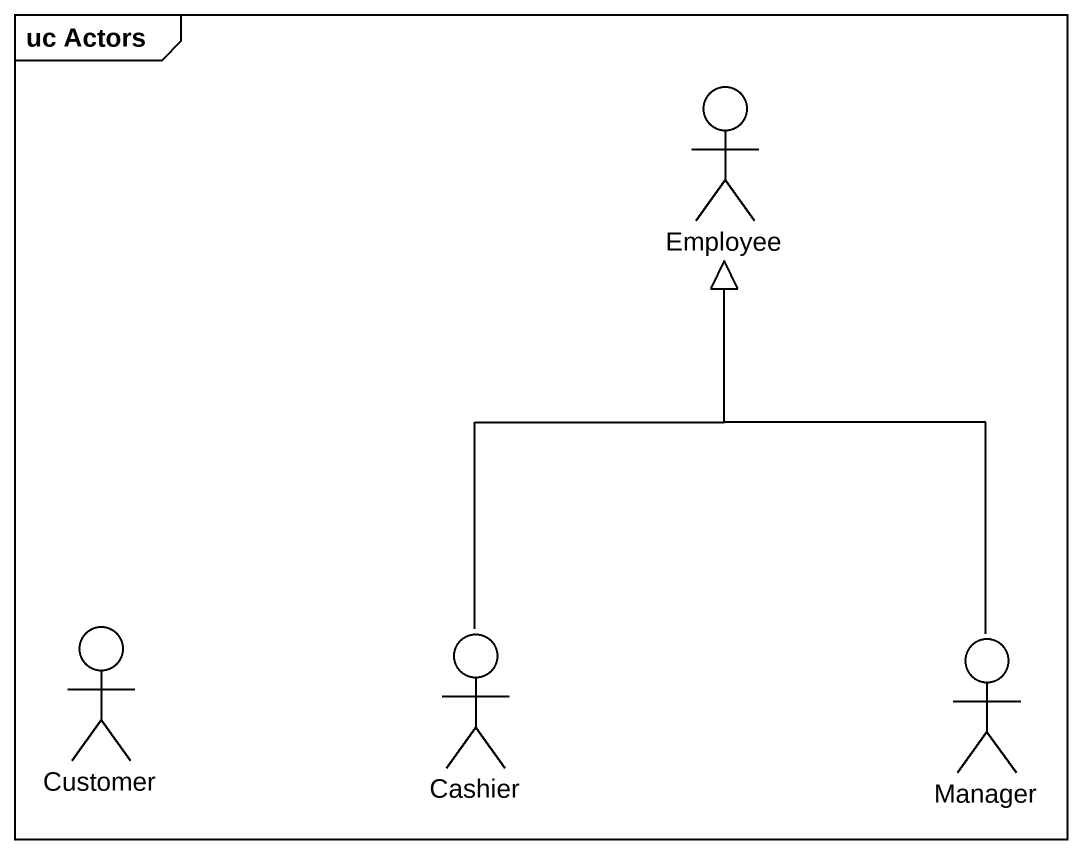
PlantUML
@startuml
mainframe uc Actors
actor Employee
actor Customer
actor Cashier
actor Manager
Cashier -up-|> Employee
Manager -up-|> Employee
@enduml
